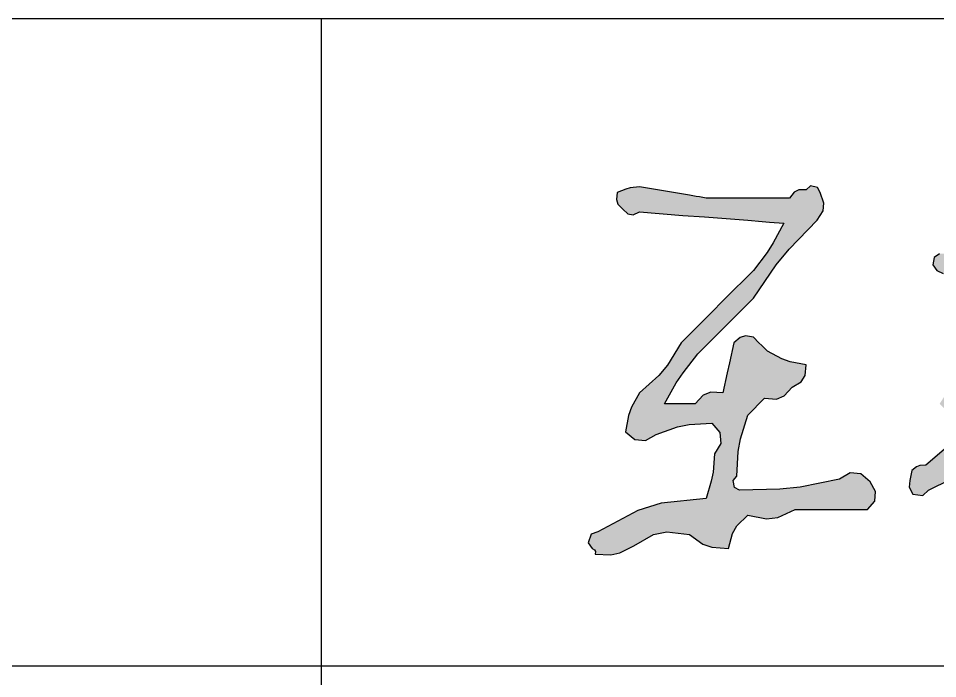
# Model space of a CAD drawing. Extents: x -129922 to 1190196, y -520662 to 139923.
# Drawn here: x 635101 to 636238, y -344400 to -343584 of the extents above; entities that cross this region are included whole.
import ezdxf
from ezdxf.enums import TextEntityAlignment as Align

# ---------------------------------------------------------------- set-up
doc = ezdxf.new("R2010")
doc.units = 0
doc.header["$LTSCALE"] = 1000
doc.header["$MEASUREMENT"] = 0
doc.linetypes.add('DASH', pattern=[0.35, 0.25, -0.1])
doc.layers.add('QIANMING', color=7, linetype='Continuous')
doc.layers.add('Y-云图图框', color=7, linetype='Continuous')
doc.layers.add('S-板-COLU', color=50, linetype='DASH', lineweight=20)
doc.styles.add('_YT_Name', font='simhei.ttf', dxfattribs={"width": 0.8})
doc.styles.add('_YT_Sign_Text', font='ros.shx', dxfattribs={"width": 0.8, "bigfont": 'hztxt.shx'})
doc.styles.get("Standard").update_dxf_attribs({"font": 'gbenor.shx', "bigfont": 'gbcbig.shx'})

# ---------------------------------------------------------------- blocks, each defined once
blk = doc.blocks.new('ECMCTK_A1_横_单行图名--0')
for p, q in [((573, 34), (813, 34)), ((655, 10), (655, 34)), ((573, 26), (813, 26))]:
    blk.add_line(p, q)
at = {"color": 80, "flags": 3}
for tag, height, p in [('YTHQINS', 3, (34.314, 585.5)), ('ECMCKEY', 3, (292.067, 288.229)), ('YTTQINS', 5.625, (848.027, 12.812)), ('YTBARCODE_T1', 3, (749.785, 5.948)), ('YTFRAME', 3, (652.764, 5.837))]:
    blk.add_attdef(tag, text='', height=height, dxfattribs=at).set_placement(p, align=Align.MIDDLE_CENTER)
for tag, height, style, width, p in [('工程号', 4, '_YT_Sign_Text', 0.5, (804.076, 44.123)), ('证书编号', 4, '_YT_Sign_Text', 0.8, (708.866, 43.811)), ('审查批准号', 4, '_YT_Sign_Text', 0.8, (761.064, 43.811)), ('设计单位', 6, '_YT_Name', 0.8, (623.746, 38.601)), ('建设单位', 4, '_YT_Sign_Text', 0.8, (734.96, 36.114)), ('阶段', 4, '_YT_Sign_Text', 0.8, (804.076, 35.814)), ('项目号', 4, '_YT_Sign_Text', 0.5, (822.077, 33.721)), ('项目名称', 4, '_YT_Sign_Text', 0.8, (734.96, 28.114)), ('专业', 4, '_YT_Sign_Text', 0.8, (804.076, 27.31)), ('图纸编号', 4, '_YT_Sign_Text', 0.5, (803.929, 19.362)), ('图纸名称', 4.5, '_YT_Name', 0.8, (735.389, 15.063)), ('版本号', 4, '_YT_Sign_Text', 0.8, (822.077, 13.002)), ('出图比例', 4.2, '_YT_Sign_Text', 0.8, (681.825, 11.782)), ('日期', 4, '_YT_Sign_Text', 0.5, (803.88, 12.129))]:
    blk.add_attdef(tag, text='', height=height, dxfattribs=dict(style=style, width=width)).set_placement(p, align=Align.CENTER)
at = {"style": '_YT_Sign_Text', "width": 0.8, "flags": 3}
for tag, p, height in [('{校对人}', (658.349, 26.531), 6.24), ('{审定人}', (605.87, 26.451), 6.24), ('[审定人]', (590.945, 27.808), 4.104), ('[校对人]', (642.235, 27.824), 4.104), ('{审核人}', (606.98, 18.44), 6.24), ('{设计人}', (658.48, 18.539), 6.24), ('[设计人]', (642.473, 20.211), 4.104), ('[审核人]', (591.012, 19.756), 4.104), ('{项目负责人}', (608.28, 10.719), 6.24), ('{专业负责人}', (658.579, 10.361), 6.24), ('[项目负责人]', (590.778, 12.012), 4.104), ('[专业负责人]', (642.741, 11.768), 4.104)]:
    blk.add_attdef(tag, p, '', height=height, dxfattribs=at)
at = {"color": 80, "flags": 3}
for tag, p in [('YTQRCODE', (551.036, 11.907)), ('YTBZSIT', (25, 10)), ('EXT_TK_LEFT', (25, 10))]:
    blk.add_attdef(tag, p, '', height=3, dxfattribs=at)
blk = doc.blocks.new('A$C1F1E2468')
at = {"layer": 'QIANMING'}
h = blk.add_hatch(color=256, dxfattribs=at)
h.dxf.hatch_style = 1
h.paths.add_polyline_path([(457.7, 133.9), (457.7, 98.9), (457.7, 81.4), (457.7, 46.4), (448.2, 38.2), (446.9, 25), (454.6, 15.1), (460.8, 10), (457.7, 2.6), (468.1, 0), (476.7, 3.2), (482.8, 12), (487.8, 17), (495.3, 24.5), (499.2, 45.7), (501, 56.3), (504.6, 77.6), (510.9, 108.9), (514, 124.5), (520.3, 155.8), (521.5, 162), (523.4, 171.4), (529.6, 171.4), (532.8, 171.4), (539, 171.4), (539, 133.9), (539, 115.1), (539, 77.6), (544.6, 77), (551.6, 63.1), (571.4, 56.5), (587.2, 55.8), (614, 62), (651.5, 69.5), (670.3, 73.2), (707.8, 80.7), (746.5, 91.9), (766, 103), (795.3, 130.8), (804, 143.8), (807.8, 150.7), (814, 165.1), (816.1, 192.8), (814, 207.8), (804.7, 233.9), (795.9, 259.3), (790.8, 271.9), (779.7, 296.4), (770, 333.2), (766.8, 352.2), (764, 390.2), (756.5, 390.2), (745.3, 390.2), (745, 352.5), (746.9, 333.3), (754.7, 296.4), (757.4, 280.8), (760, 273), (767.2, 258.9), (769.3, 245.1), (773, 237.6), (782.8, 227.6), (789.2, 203.4), (789.9, 189.9), (785.9, 165.1), (773.6, 142.6), (762.3, 132.1), (739, 121.4), (718.4, 115.7), (708.3, 111.9), (689, 102.6), (663.8, 104.1), (650.2, 102.1), (626.5, 93.2), (605.6, 84.8), (590.1, 85.7), (570.3, 96.4), (565.7, 112.2), (567.4, 123.3), (576.5, 137), (604.9, 150.1), (618.5, 160.3), (639, 183.9), (673.1, 196.6), (689.7, 204.9), (724.7, 227.4), (725.9, 230.8), (723.4, 233.9), (715.3, 238.9), (712.1, 246.4), (714, 255.8), (726.1, 282.9), (730.1, 298.1), (732.8, 327.7), (722.2, 334.1), (720.3, 346.4), (709.5, 345.2), (701.5, 352.7), (707.2, 374.5), (707.8, 386.6), (704.7, 408.9), (695.3, 413.3), (689, 421.4), (682.4, 417.1), (673, 420.2), (670.3, 427.7), (642.8, 427.7), (629, 427.7), (598.5, 427.7), (596.6, 435.3), (598.4, 440.2), (619.3, 474.7), (627.2, 494.5), (635.9, 533.9), (633.1, 540.7), (627.5, 544), (620.3, 543.3), (615.2, 537.1), (607.8, 540.2), (601, 520.5), (594.7, 510.7), (579.6, 496.4), (566, 463.9), (559.1, 447.6), (545.3, 415.2), (548.3, 406.6), (546.1, 399), (539, 393.3), (524, 388.3), (516.5, 385.8), (501.5, 380.8), (500.3, 389.5), (499.7, 393.9), (497.5, 408.7), (501.2, 416.2), (507.8, 421.4), (511.7, 442.5), (510.2, 455), (501.5, 474.5), (495.4, 484.6), (488.2, 489.1), (476.5, 490.2), (468.3, 480.7), (467.2, 469.9), (473.4, 458.9), (478.4, 430.6), (479.1, 415.7), (476.5, 387), (470.2, 380.8), (467.1, 377.7), (460.9, 371.4), (434.6, 371.4), (421.5, 371.4), (395.2, 371.4), (389.1, 367), (387.7, 358.9), (392.1, 352.7), (401.5, 348.3), (407.7, 340.2), (429.6, 345.8), (441.7, 346.4), (464, 343.3), (473.7, 327.2), (474.6, 313.6), (467.1, 296.4), (435.1, 261.6), (420.5, 242.6), (395.2, 202.6), (400.8, 197.4), (407.1, 196.4), (414, 199.5), (429.8, 210.1), (439.2, 214.1), (461, 219), (463.5, 211.5), (429.7, 177.5), (413.4, 162.5), (379.6, 133.9), (372.9, 133.4), (369.1, 131.9), (364, 127.6), (362.4, 120.2), (361.8, 116.4), (360.9, 108.9), (365.2, 101.2), (376.4, 99.6), (382.7, 105.7), (407.7, 118.2), (420.2, 124.5), (451.9, 140.4)])
h.paths.add_polyline_path([(488.7, 190.7), (485.9, 196.4), (485.8, 210.4), (490.3, 219.3), (501.5, 227.6), (501.5, 240.1), (501.5, 258.9), (489, 262.3), (489, 272.6), (489, 283.9), (506.5, 293.9), (515.3, 298.9), (532.8, 308.9), (537.1, 302.3), (533.9, 292.9), (526.5, 290.1), (526.5, 258.9), (526.5, 246.4), (538.8, 243), (540, 227.4), (541.3, 221), (545.3, 208.9), (507.8, 208.9), (507.8, 196.4), (505.4, 197.8), (501.8, 196), (501.5, 193.3), (496.7, 189.1)], flags=16)
h.paths.add_polyline_path([(575.6, 182.7), (575.6, 194.4), (582.8, 199.5), (589.9, 205.2), (592, 212.8), (589, 221.4), (572.8, 222.7), (563.9, 226.5), (551.5, 237), (541.9, 253.2), (541, 266.6), (548.4, 283.9), (556.4, 305.2), (558.5, 317.4), (557.8, 340.2), (567.6, 353.7), (571.6, 361.6), (576.5, 377.7), (587.3, 389.3), (601.5, 396.4), (631.5, 396.4), (646.5, 396.4), (676.5, 396.4), (675.9, 392.9), (679.3, 389.6), (682.8, 390.2), (681.4, 371.6), (677.9, 361.6), (667.2, 346.4), (664.3, 340.3), (657.8, 337.7), (651.5, 340.2), (630.3, 320.1), (619.7, 310.1), (598.4, 290.1), (589.6, 284.1), (586.4, 275.5), (589, 265.1), (593.5, 259), (601.6, 257.6), (610.9, 264.2), (619.8, 262), (623.5, 236.3), (621.3, 222.9), (610.9, 202.6), (605.2, 188.7), (597.3, 181.6), (582.8, 177.6)], flags=16)
h.paths.add_polyline_path([(510.9, 327.7), (505.9, 333), (504.6, 340.2), (506.2, 355.1), (517.7, 365.4), (532.8, 365.2), (532.8, 358.9), (532.8, 349.5), (524, 340.8), (519.6, 336.4)], flags=16)
h.paths.add_polyline_path([(651.5, 227.6), (651.9, 230.4), (650.8, 232.5), (648.4, 233.9), (647, 244.8), (654.7, 252.6), (655.5, 272.7), (654.9, 282.9), (651.5, 302.7), (664.1, 308.8), (670.3, 311.9), (682.8, 318.3), (691.7, 321.7), (701, 317.7), (704.7, 308.9), (707.1, 295.9), (701.5, 283.9), (694.8, 262.4), (687.6, 251.5), (670.3, 237), (666.5, 229.5), (659.8, 226.2)], flags=16)
h = blk.add_hatch(color=256, dxfattribs=at)
h.dxf.hatch_style = 1
h.paths.add_polyline_path([(198.3, 208.9), (211.8, 208.1), (220.4, 211.5), (229.6, 221.4), (239.7, 227.5), (244.2, 234.6), (245.2, 246.4), (227, 250), (217.8, 253.2), (201.5, 262), (195.2, 268.3), (192.1, 271.4), (185.8, 277.6), (176.9, 279.1), (170.8, 277.4), (164, 271.4), (159, 248.9), (156.5, 237.6), (151.5, 215.1), (138, 215.9), (129.4, 212.5), (120.2, 202.6), (106.4, 202.6), (99.6, 202.6), (85.8, 202.6), (99.1, 226.2), (106.7, 237.6), (123.3, 258.9), (148.3, 283.9), (160.8, 296.4), (185.8, 321.4), (211.4, 358.8), (226, 376.6), (257.7, 408.9), (264.1, 419.7), (265, 428.3), (260.8, 440.2), (258, 445.9), (250, 447.5), (245.2, 443.3), (236.8, 443), (231.7, 440.5), (226.5, 433.9), (189, 433.9), (170.2, 433.9), (132.7, 433.9), (125.2, 435.2), (121.5, 435.8), (113.9, 437), (91.4, 440.8), (80.2, 442.7), (57.7, 446.4), (47.4, 445.3), (42.3, 444), (32.7, 440.2), (31.8, 432.3), (33.5, 427.2), (38.9, 421.4), (44.5, 416.2), (50.8, 415.2), (57.7, 418.3), (106.4, 414.5), (130.8, 412.7), (179.6, 408.9), (195.8, 407.7), (204, 407), (220.2, 405.8), (208.1, 383.6), (201.2, 372.8), (185.8, 352.7), (153.3, 320.2), (137.1, 303.9), (104.6, 271.4), (89.4, 246.3), (79.6, 234.6), (57.7, 215.1), (48.6, 198.9), (45.3, 189.7), (42.1, 171.4), (52.6, 162.5), (64.5, 161.4), (76.4, 168.3), (100.4, 176.9), (113.5, 179.5), (139, 180.8), (148.1, 170.4), (149.2, 158.2), (142.1, 146.4), (140.4, 126.1), (138.5, 115.9), (132.7, 96.4), (82, 91), (55.8, 83), (10.8, 58.9), (3.3, 56.4), (0, 46.6), (4.6, 40.1), (8.3, 38.1), (7.7, 33.9), (25.6, 33), (35.5, 35.2), (51.4, 43.2), (73.6, 55.9), (88.6, 58.9), (113.9, 55.7), (129.1, 45), (139.2, 41.5), (157.7, 40.1), (162.2, 56.9), (167.2, 65.5), (179.6, 77.6), (200.6, 73.4), (213.3, 74.9), (232.7, 83.9), (265.2, 83.9), (281.5, 83.9), (314, 83.9), (322.2, 93.4), (323.3, 104.2), (317.1, 115.1), (306.7, 124.2), (294.6, 125.3), (282.7, 118.2), (238.4, 109.2), (215.5, 106.7), (170.2, 105.7), (164.5, 108.6), (162.9, 116.6), (167.1, 121.4), (168.8, 149.3), (171.4, 163.4), (179.6, 190.1), (187.1, 197.6), (190.8, 201.4)])
for points in [[(395.2, 371.4), (389.1, 367), (387.7, 358.9), (392.1, 352.7), (399.4, 349.3)], [(413.4, 162.5), (379.6, 133.9), (372.9, 133.4), (369.1, 131.9), (364, 127.6), (362.4, 120.2), (361.8, 116.4), (360.9, 108.9), (365.2, 101.2), (376.4, 99.6), (382.7, 105.7), (407.7, 118.2)]]:
    blk.add_lwpolyline(points, dxfattribs=at)
blk.add_lwpolyline([(25.6, 33), (35.5, 35.2), (51.4, 43.2), (73.6, 55.9), (88.6, 58.9), (113.9, 55.7), (129.1, 45), (139.2, 41.5), (157.7, 40.1), (162.2, 56.9), (167.2, 65.5), (179.6, 77.6), (200.6, 73.4), (213.3, 74.9), (232.7, 83.9), (265.2, 83.9), (281.5, 83.9), (314, 83.9), (322.2, 93.4), (323.3, 104.2), (317.1, 115.1), (306.7, 124.2), (294.6, 125.3), (282.7, 118.2), (238.4, 109.2), (215.5, 106.7), (170.2, 105.7), (164.5, 108.6), (162.9, 116.6), (167.1, 121.4), (168.8, 149.3), (171.4, 163.4), (179.6, 190.1), (187.1, 197.6), (190.8, 201.4), (198.3, 208.9), (211.8, 208.1), (220.4, 211.5), (229.6, 221.4), (239.7, 227.5), (244.2, 234.6), (245.2, 246.4), (227, 250), (217.8, 253.2), (201.5, 262), (195.2, 268.3), (192.1, 271.4), (185.8, 277.6), (176.9, 279.1), (170.8, 277.4), (164, 271.4), (159, 248.9), (156.5, 237.6), (151.5, 215.1), (138, 215.9), (129.4, 212.5), (120.2, 202.6), (106.4, 202.6), (99.6, 202.6), (85.8, 202.6), (99.1, 226.2), (106.7, 237.6), (123.3, 258.9), (148.3, 283.9), (160.8, 296.4), (185.8, 321.4), (211.4, 358.8), (226, 376.6), (257.7, 408.9), (264.1, 419.7), (265, 428.3), (260.8, 440.2), (258, 445.9), (250, 447.5), (245.2, 443.3), (236.8, 443), (231.7, 440.5), (226.5, 433.9), (189, 433.9), (170.2, 433.9), (132.7, 433.9), (125.2, 435.2), (121.5, 435.8), (113.9, 437), (91.4, 440.8), (80.2, 442.7), (57.7, 446.4), (47.4, 445.3), (42.3, 444), (32.7, 440.2), (31.8, 432.3), (33.5, 427.2), (38.9, 421.4), (44.5, 416.2), (50.8, 415.2), (57.7, 418.3), (106.4, 414.5), (130.8, 412.7), (179.6, 408.9), (195.8, 407.7), (204, 407), (220.2, 405.8), (208.1, 383.6), (201.2, 372.8), (185.8, 352.7), (153.3, 320.2), (137.1, 303.9), (104.6, 271.4), (89.4, 246.3), (79.6, 234.6), (57.7, 215.1), (48.6, 198.9), (45.3, 189.7), (42.1, 171.4), (52.6, 162.5), (64.5, 161.4), (76.4, 168.3), (100.4, 176.9), (113.5, 179.5), (139, 180.8), (148.1, 170.4), (149.2, 158.2), (142.1, 146.4), (140.4, 126.1), (138.5, 115.9), (132.7, 96.4), (82, 91), (55.8, 83), (10.8, 58.9), (3.3, 56.4), (0, 46.6), (4.6, 40.1), (7, 38.8), (8.1, 36.6), (7.7, 33.9)], close=True, dxfattribs=at)
blk = doc.blocks.new('sgfjhgfkjhgkjhlk')
at = {"layer": 'QIANMING', "xscale": 1.1, "yscale": 1.1, "zscale": 1.1}
blk.add_blockref('A$C1F1E2468', (6115396.5, -1409674.2), dxfattribs=at)

msp = doc.modelspace()

# ---------------------------------------------------------------- block references
at = {"layer": 'S-板-COLU'}
msp.add_blockref('sgfjhgfkjhgkjhlk', (-5479590.6, 1065390.7), dxfattribs=at)
at = {"layer": 'Y-云图图框', "xscale": 100, "yscale": 100, "zscale": 100}
msp.add_blockref('ECMCTK_A1_横_单行图名--0', (569976.1, -346984.2), dxfattribs=at)

doc.saveas('drawing.dxf')
